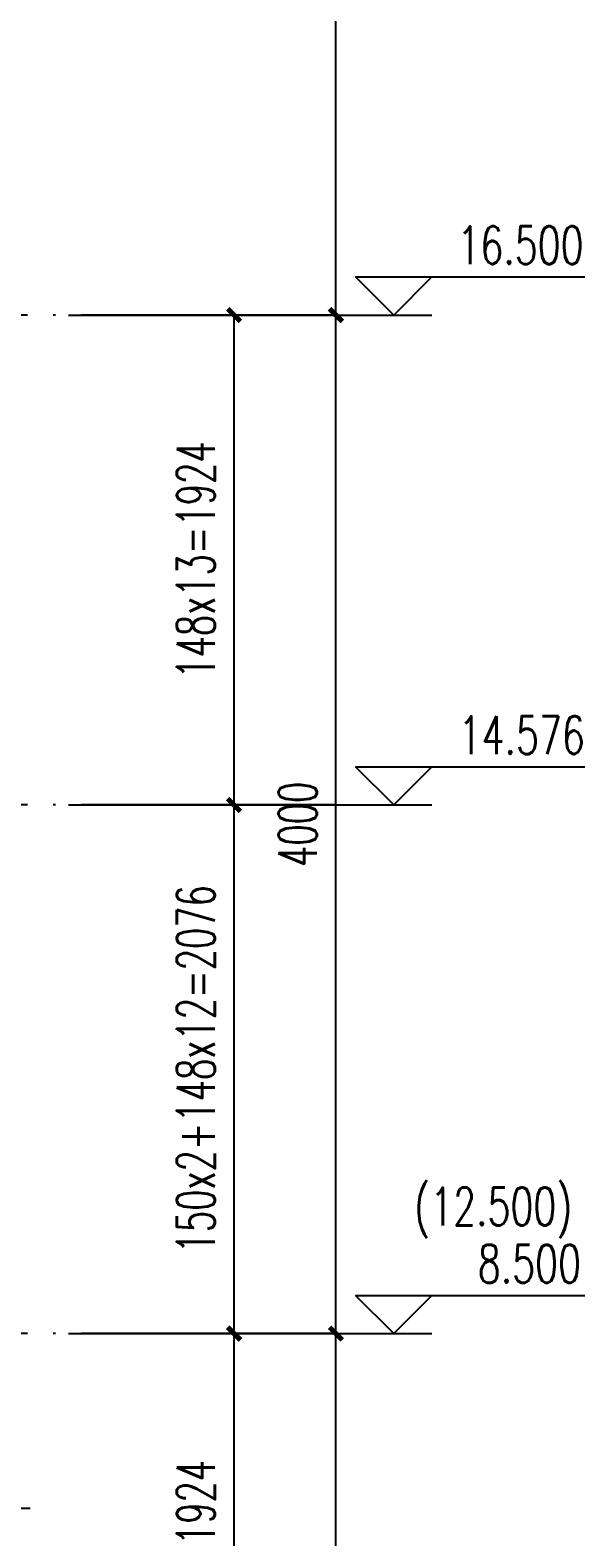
# Model space of a CAD drawing. Extents: x 307762 to 522490, y -326758 to -245675.
# Drawn here: x 454331 to 456508, y -257862 to -251945 of the extents above; entities that cross this region are included whole.
import ezdxf

# ---------------------------------------------------------------- set-up
doc = ezdxf.new("R2010")
doc.units = 0
doc.header["$LTSCALE"] = 1000
doc.header["$MEASUREMENT"] = 0
doc.linetypes.add('DOTE', pattern=[2.42, 2, -0.2, 0.02, -0.2])
doc.layers.get('0').update_dxf_attribs({"linetype": 'CONTINUOUS'})
doc.layers.get('Defpoints').update_dxf_attribs({"color": 6, "linetype": 'CONTINUOUS'})
for name, color, linetype in [('DIM_ELEV', 3, 'CONTINUOUS'), ('DIM_SYMB', 3, 'CONTINUOUS'), ('DOTE', 1, 'DOTE'), ('PUB_DIM', 3, 'CONTINUOUS'), ('PUB_TEXT', 7, 'CONTINUOUS')]:
    doc.layers.add(name, color=color, linetype=linetype)
doc.styles.add('_TCH_DIM', font='SIMPLEX', dxfattribs={"bigfont": 'GBCBIG'})
doc.styles.add('DIM_FONT', font='SIMPLEX.shx', dxfattribs={"width": 0.65})
doc.dimstyles.new('DIMN50', dxfattribs={"dimscale": 0.5, "dimtxt": 300, "dimasz": 100, "dimexe": 250, "dimexo": 300, "dimgap": 150, "dimtad": 1, "dimdec": 0, "dimzin": 0, "dimdsep": 46, "dimtxsty": 'DIM_FONT', "dimblk": 'ARCHTICK', "dimcen": 0.09, "dimclrt": 7, "dimazin": 2, "dimtfac": 1, "dimtdec": 0, "dimtix": 1, "dimtmove": 2, "dimatfit": 3, "dimfxl": 0, "dimtolj": 1, "dimtzin": 0, "dimarcsym": 0})

# ---------------------------------------------------------------- blocks, each defined once
blk = doc.blocks.new('_ArchTick')
at = {"color": 0, "linetype": 'ByBlock', "const_width": 0.4}
blk.add_lwpolyline([(-0.5, -0.5), (0.5, 0.5)], dxfattribs=at)
blk = doc.blocks.new('*D847')
at = {"layer": 'Defpoints', "color": 0}
for p in [(454331.3, -257064.2), (455531.3, -257064.2), (454331.3, -261064.2)]:
    blk.add_point(p, dxfattribs=at)
at = {"layer": 'PUB_DIM', "color": 0, "lineweight": -2}
for p, q in [((454481.3, -257064.2), (455656.3, -257064.2)), ((455531.3, -261064.2), (455531.3, -257064.2)), ((454481.3, -261064.2), (455656.3, -261064.2))]:
    blk.add_line(p, q, dxfattribs=at)
at = {"layer": 'PUB_DIM', "color": 0, "lineweight": -2, "xscale": 50, "yscale": 50, "zscale": 50}
for p, rotation in [((455531.3, -257064.2), 90), ((455531.3, -261064.2), 270)]:
    blk.add_blockref('_ArchTick', p, dxfattribs=dict(at, rotation=rotation))
at = {"layer": 'PUB_DIM', "color": 7, "insert": (455381.3, -259064.2), "char_height": 150, "attachment_point": 5, "rotation": 90, "style": 'DIM_FONT'}
blk.add_mtext('\\A1;4000x2=8000', dxfattribs=at)
blk = doc.blocks.new('*D848')
at = {"layer": 'Defpoints', "color": 0}
for p in [(454331.3, -253064.2), (455531.3, -253064.2), (454331.3, -257064.2)]:
    blk.add_point(p, dxfattribs=at)
at = {"layer": 'PUB_DIM', "color": 0, "lineweight": -2}
for p, q in [((454481.3, -253064.2), (455656.3, -253064.2)), ((455531.3, -257064.2), (455531.3, -253064.2)), ((454481.3, -257064.2), (455656.3, -257064.2))]:
    blk.add_line(p, q, dxfattribs=at)
at = {"layer": 'PUB_DIM', "color": 0, "lineweight": -2, "xscale": 50, "yscale": 50, "zscale": 50}
for p, rotation in [((455531.3, -253064.2), 90), ((455531.3, -257064.2), 270)]:
    blk.add_blockref('_ArchTick', p, dxfattribs=dict(at, rotation=rotation))
at = {"layer": 'PUB_DIM', "color": 7, "insert": (455381.3, -255064.2), "char_height": 150, "attachment_point": 5, "rotation": 90, "style": 'DIM_FONT'}
blk.add_mtext('\\A1;4000', dxfattribs=at)
blk = doc.blocks.new('*D849')
at = {"layer": 'Defpoints', "color": 0}
for p in [(454331.3, -248564.2), (455531.3, -248564.2), (454331.3, -253064.2)]:
    blk.add_point(p, dxfattribs=at)
at = {"layer": 'PUB_DIM', "color": 0, "lineweight": -2}
for p, q in [((454481.3, -248564.2), (455656.3, -248564.2)), ((455531.3, -253064.2), (455531.3, -248564.2)), ((454481.3, -253064.2), (455656.3, -253064.2))]:
    blk.add_line(p, q, dxfattribs=at)
at = {"layer": 'PUB_DIM', "color": 0, "lineweight": -2, "xscale": 50, "yscale": 50, "zscale": 50}
for p, rotation in [((455531.3, -248564.2), 90), ((455531.3, -253064.2), 270)]:
    blk.add_blockref('_ArchTick', p, dxfattribs=dict(at, rotation=rotation))
at = {"layer": 'PUB_DIM', "color": 7, "insert": (455381.3, -250814.2), "char_height": 150, "attachment_point": 5, "rotation": 90, "style": 'DIM_FONT'}
blk.add_mtext('\\A1;4500', dxfattribs=at)
blk = doc.blocks.new('*D856')
at = {"layer": 'Defpoints', "color": 0}
for p in [(454331.3, -257064.2), (455131.3, -257064.2), (454331.3, -258988.2)]:
    blk.add_point(p, dxfattribs=at)
at = {"layer": 'PUB_DIM', "color": 0, "lineweight": -2}
for p, q in [((454481.3, -257064.2), (455256.3, -257064.2)), ((455131.3, -258988.2), (455131.3, -257064.2)), ((454481.3, -258988.2), (455256.3, -258988.2))]:
    blk.add_line(p, q, dxfattribs=at)
at = {"layer": 'PUB_DIM', "color": 0, "lineweight": -2, "xscale": 50, "yscale": 50, "zscale": 50}
for p, rotation in [((455131.3, -257064.2), 90), ((455131.3, -258988.2), 270)]:
    blk.add_blockref('_ArchTick', p, dxfattribs=dict(at, rotation=rotation))
at = {"layer": 'PUB_DIM', "color": 7, "insert": (454981.3, -258026.2), "char_height": 150, "attachment_point": 5, "rotation": 90, "style": 'DIM_FONT'}
blk.add_mtext('\\A1;148x13=1924', dxfattribs=at)
blk = doc.blocks.new('*D857')
at = {"layer": 'Defpoints', "color": 0}
for p in [(454331.3, -254988.2), (455131.3, -254988.2), (454331.3, -257064.2)]:
    blk.add_point(p, dxfattribs=at)
at = {"layer": 'PUB_DIM', "color": 0, "lineweight": -2}
for p, q in [((454481.3, -254988.2), (455256.3, -254988.2)), ((455131.3, -257064.2), (455131.3, -254988.2)), ((454481.3, -257064.2), (455256.3, -257064.2))]:
    blk.add_line(p, q, dxfattribs=at)
at = {"layer": 'PUB_DIM', "color": 0, "lineweight": -2, "xscale": 50, "yscale": 50, "zscale": 50}
for p, rotation in [((455131.3, -254988.2), 90), ((455131.3, -257064.2), 270)]:
    blk.add_blockref('_ArchTick', p, dxfattribs=dict(at, rotation=rotation))
at = {"layer": 'PUB_DIM', "color": 7, "insert": (454981.3, -256026.2), "char_height": 150, "attachment_point": 5, "rotation": 90, "style": 'DIM_FONT'}
blk.add_mtext('\\A1;150x2+148x12=2076', dxfattribs=at)
blk = doc.blocks.new('*D858')
at = {"layer": 'Defpoints', "color": 0}
for p in [(454331.3, -253064.2), (455131.3, -253064.2), (454331.3, -254988.2)]:
    blk.add_point(p, dxfattribs=at)
at = {"layer": 'PUB_DIM', "color": 0, "lineweight": -2}
for p, q in [((454481.3, -253064.2), (455256.3, -253064.2)), ((455131.3, -254988.2), (455131.3, -253064.2)), ((454481.3, -254988.2), (455256.3, -254988.2))]:
    blk.add_line(p, q, dxfattribs=at)
at = {"layer": 'PUB_DIM', "color": 0, "lineweight": -2, "xscale": 50, "yscale": 50, "zscale": 50}
for p, rotation in [((455131.3, -253064.2), 90), ((455131.3, -254988.2), 270)]:
    blk.add_blockref('_ArchTick', p, dxfattribs=dict(at, rotation=rotation))
at = {"layer": 'PUB_DIM', "color": 7, "insert": (454981.3, -254026.2), "char_height": 150, "attachment_point": 5, "rotation": 90, "style": 'DIM_FONT'}
blk.add_mtext('\\A1;148x13=1924', dxfattribs=at)

msp = doc.modelspace()

# ---------------------------------------------------------------- linework, layer by layer
at = {"layer": 'DIM_ELEV'}
for p, q in [((455758, -253064.2), (455608, -252914.2)), ((455608, -252914.2), (456508, -252914.2)), ((455758, -253064.2), (455908, -252914.2)), ((454896.9, -253064.2), (455908, -253064.2)), ((455758, -254988.2), (455608, -254838.2)), ((455608, -254838.2), (456508, -254838.2)), ((455758, -254988.2), (455908, -254838.2)), ((454896.9, -254988.2), (455908, -254988.2)), ((455758, -257064.2), (455608, -256914.2)), ((455608, -256914.2), (456508, -256914.2)), ((455758, -257064.2), (455908, -256914.2)), ((454896.9, -257064.2), (455908, -257064.2))]:
    msp.add_line(p, q, dxfattribs=at)
at = {"layer": 'DIM_SYMB'}
msp.add_lwpolyline([(443608.7, -257749.9), (448913.8, -257749.9), (448952, -257644.9), (448989, -257854.9), (449026.3, -257749.9), (454331.3, -257749.9)], dxfattribs=at)
at = {"layer": 'DOTE', "ltscale": 0.5}
for p, q in [((455531.3, -253064.2), (442830.7, -253064.2)), ((455531.3, -254988.2), (442830.7, -254988.2)), ((455531.3, -257064.2), (442830.7, -257064.2)), ((455531.3, -257064.2), (442830.7, -257064.2))]:
    msp.add_line(p, q, dxfattribs=at)

# ---------------------------------------------------------------- texts
at = {"layer": 'PUB_TEXT', "style": '_TCH_DIM', "width": 0.705882}
for s, p in [('16.500', (456008, -252864.2)), ('14.576', (456013, -254788.2)), ('(12.500)', (455838, -256639.2)), ('8.500', (456088, -256864.2))]:
    msp.add_text(s, height=148.75, dxfattribs=at).set_placement(p)

# ---------------------------------------------------------------- dimensions: what is measured, and where the dimension line sits
at = {"layer": 'PUB_DIM'}
for p1, p2, picture, middle in [((454331.3, -253064.2), (454331.3, -248564.2), '*D849', (455381.3, -250814.2)), ((454331.3, -257064.2), (454331.3, -253064.2), '*D848', (455381.3, -255064.2))]:
    dim = msp.add_aligned_dim(p1=p1, p2=p2, distance=-1200, dimstyle='DIMN50', dxfattribs=at)
    dim.commit()
    dim.dimension.update_dxf_attribs({"geometry": picture, "text_midpoint": middle})
for p1, p2, distance, text, picture, middle in [((454331.3, -254988.2), (454331.3, -253064.2), -800, '148x13=1924', '*D858', (454981.3, -254026.2)), ((454331.3, -257064.2), (454331.3, -254988.2), -800, '150x2+148x12=2076', '*D857', (454981.3, -256026.2)), ((454331.3, -261064.2), (454331.3, -257064.2), -1200, '4000x2=8000', '*D847', (455381.3, -259064.2)), ((454331.3, -258988.2), (454331.3, -257064.2), -800, '148x13=1924', '*D856', (454981.3, -258026.2))]:
    dim = msp.add_aligned_dim(p1=p1, p2=p2, distance=distance, text=text, dimstyle='DIMN50', dxfattribs=at)
    dim.commit()
    dim.dimension.update_dxf_attribs({"geometry": picture, "text_midpoint": middle})

doc.saveas('drawing.dxf')
